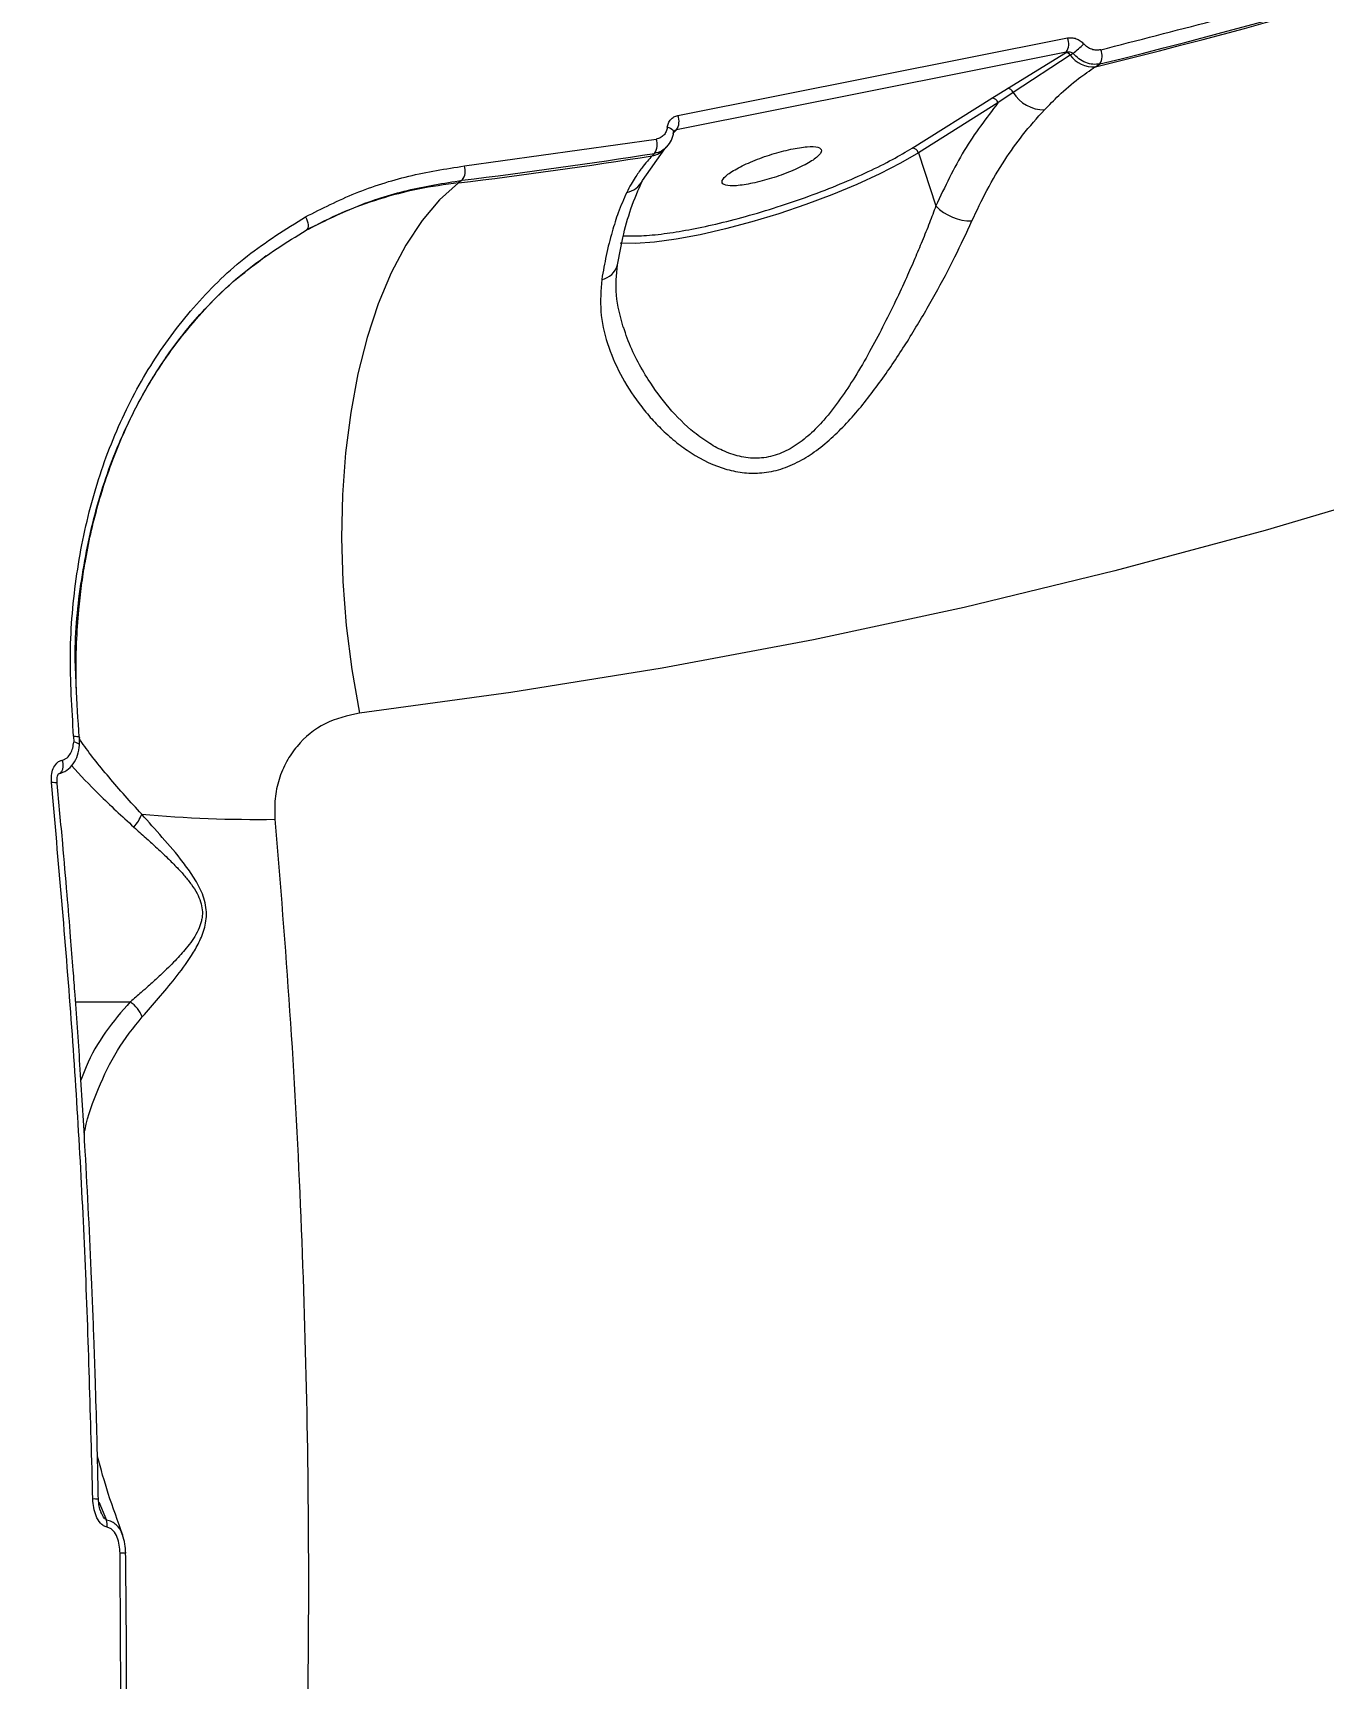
# Model space of a CAD drawing. Header units: millimetres. Extents: x -6234 to 7498, y -6127 to 5103.
# Drawn here: x 3923.9 to 4035.1, y -1459 to -1317.2 of the extents above; entities that cross this region are included whole.
import ezdxf

# ---------------------------------------------------------------- set-up
doc = ezdxf.new("R2010")
doc.units = ezdxf.units.MM
for name, color, linetype in [('DIKOM_ОБЪЕКТ', 7, 'Continuous'), ('DIKOM_РАЗМЕР_ЗОНА', 7, 'Continuous'), ('DIKOM_РАЗМЕР_ОБЪЕКТА', 7, 'Continuous')]:
    doc.layers.add(name, color=color, linetype=linetype)
doc.styles.add('style1', font='arial.ttf', dxfattribs={"width": 0.8})
doc.dimstyles.new('1-50', dxfattribs={"dimtxt": 300, "dimasz": 200, "dimexe": 100, "dimexo": 0, "dimgap": 100, "dimtad": 1, "dimtxsty": 'style1', "dimcen": 200, "dimclrd": 7, "dimclre": 7, "dimclrt": 7, "dimadec": 1, "dimazin": 2, "dimtfac": 1, "dimtmove": 0, "dimatfit": 2, "dimfxl": 0, "dimlwd": 25, "dimlwe": 18, "dimarcsym": 0})

# ---------------------------------------------------------------- blocks, each defined once
blk = doc.blocks.new('*D10')
at = {"layer": 'Defpoints', "color": 0, "transparency": 16777216}
for p in [(5627.97, 903.07), (-3229.39, -1461.51), (5627.97, -5097.58)]:
    blk.add_point(p, dxfattribs=at)
at = {"layer": 'DIKOM_РАЗМЕР_ОБЪЕКТА', "color": 7, "lineweight": 18, "transparency": 16777216}
for p, q in [((5627.97, 903.07), (5627.97, -5197.58)), ((-3229.39, -1461.51), (-3229.39, -5197.58))]:
    blk.add_line(p, q, dxfattribs=at)
at = {"layer": 'DIKOM_РАЗМЕР_ОБЪЕКТА', "color": 7, "lineweight": 25, "transparency": 16777216}
blk.add_line((-3029.39, -5097.58), (5427.97, -5097.58), dxfattribs=at)
at = {"layer": 'DIKOM_РАЗМЕР_ОБЪЕКТА', "color": 7, "transparency": 16777216}
for points in [[(-3029.39, -5064.25), (-3029.39, -5130.92), (-3229.39, -5097.58)], [(5427.97, -5064.25), (5427.97, -5130.92), (5627.97, -5097.58)]]:
    blk.add_solid(points, dxfattribs=at)
at = {"layer": 'DIKOM_РАЗМЕР_ОБЪЕКТА', "color": 7, "lineweight": 40, "transparency": 16777216, "insert": (1488.3, -4844.41), "char_height": 300, "attachment_point": 5, "style": 'style1'}
blk.add_mtext('8850', dxfattribs=at)
blk = doc.blocks.new('*D13')
at = {"layer": 'Defpoints', "color": 0, "transparency": 16777216}
for p in [(7498.07, 1778.2), (-5229.39, -1831.36), (7498.07, -6026.74)]:
    blk.add_point(p, dxfattribs=at)
at = {"layer": 'DIKOM_РАЗМЕР_ЗОНА', "color": 7, "lineweight": 18, "transparency": 16777216}
for p, q in [((7498.07, 1778.2), (7498.07, -6126.74)), ((-5229.39, -1831.36), (-5229.39, -6126.74))]:
    blk.add_line(p, q, dxfattribs=at)
at = {"layer": 'DIKOM_РАЗМЕР_ЗОНА', "color": 7, "lineweight": 25, "transparency": 16777216}
blk.add_line((-5029.39, -6026.74), (7298.07, -6026.74), dxfattribs=at)
at = {"layer": 'DIKOM_РАЗМЕР_ЗОНА', "color": 7, "transparency": 16777216}
for points in [[(-5029.39, -5993.4), (-5029.39, -6060.07), (-5229.39, -6026.74)], [(7298.07, -5993.4), (7298.07, -6060.07), (7498.07, -6026.74)]]:
    blk.add_solid(points, dxfattribs=at)
at = {"layer": 'DIKOM_РАЗМЕР_ЗОНА', "color": 7, "transparency": 16777216, "insert": (1560.69, -5773.56), "char_height": 300, "attachment_point": 5, "style": 'style1'}
blk.add_mtext('12750', dxfattribs=at)

msp = doc.modelspace()

# ---------------------------------------------------------------- linework, layer by layer
at = {"layer": 'DIKOM_ОБЪЕКТ', "color": 7, "linetype": 'Continuous', "lineweight": 15}
for p, q in [((3979.493, -1324.326), (4013.07, -1317.639)), ((4012.97, -1318.864), (3979.367, -1325.556)), ((4007.902, -1321.993), (4012.897, -1318.91)), ((4013.314, -1319.115), (4008.392, -1322.337)), ((4012.897, -1318.91), (4012.97, -1318.864)), ((4013.546, -1318.969), (4013.314, -1319.115)), ((4015.471, -1320.127), (4015.86, -1319.877)), ((3999.686, -1327.131), (4006.547, -1322.826)), ((4006.547, -1322.826), (4007.902, -1321.993)), ((4008.392, -1322.337), (4007.078, -1323.241)), ((4007.078, -1323.241), (4000.217, -1327.545)), ((3979.142, -1325.754), (3979.191, -1325.641)), ((3979.256, -1325.67), (3979.155, -1325.777)), ((3979.367, -1325.556), (3979.256, -1325.67)), ((3961.1, -1328.668), (3977.633, -1326.356)), ((3976.435, -1329.938), (3978.375, -1327.203)), ((3978.376, -1327.203), (3978.58, -1326.991)), ((3977.477, -1327.587), (3977.275, -1327.797)), ((4000.217, -1327.545), (4001.729, -1332.121)), ((3960.908, -1329.903), (3960.59, -1330.131)), ((3943.348, -1336.925), (3944.021, -1336.388)), ((3927.424, -1377.822), (3927.431, -1378.324)), ((3927.932, -1378.588), (3927.922, -1377.922)), ((3927.589, -1400.705), (3932.301, -1400.705)), ((3929.586, -1443.806), (3930.253, -1445.383))]:
    msp.add_line(p, q, dxfattribs=at)
at = {"layer": 'DIKOM_ОБЪЕКТ', "color": 7, "linetype": 'Continuous', "lineweight": 15, "flags": 128}
for points in [[(4131.46, -1320.268), (4119.065, -1326.389), (4106.577, -1332.19), (4094.003, -1337.667), (4081.351, -1342.818), (4068.627, -1347.639), (4055.838, -1352.128), (4042.992, -1356.282), (4030.095, -1360.1), (4017.154, -1363.578), (4004.176, -1366.716), (3991.169, -1369.511), (3978.14, -1371.962), (3965.096, -1374.067), (3952.044, -1375.826)], [(3979.094, -1325.861), (3979.133, -1325.798), (3979.141, -1325.73), (3979.118, -1325.658), (3979.063, -1325.587), (3978.979, -1325.517), (3978.868, -1325.45), (3978.735, -1325.39), (3978.583, -1325.338)], [(3979.159, -1325.705), (3979.195, -1325.689), (3979.256, -1325.67)], [(4000.217, -1327.545), (3998.672, -1328.446), (3996.888, -1329.363), (3994.904, -1330.275), (3992.763, -1331.163), (3990.512, -1332.007), (3988.2, -1332.788), (3985.878, -1333.491), (3983.597, -1334.098), (3981.406, -1334.597), (3979.354, -1334.978), (3977.486, -1335.231), (3975.842, -1335.351), (3974.531, -1335.34)], [(3960.59, -1330.131), (3958.965, -1331.595), (3957.448, -1333.388), (3956.053, -1335.491), (3954.792, -1337.887), (3953.677, -1340.553), (3952.719, -1343.465), (3951.925, -1346.597), (3951.303, -1349.919), (3950.86, -1353.402), (3950.598, -1357.013), (3950.521, -1360.721), (3950.629, -1364.49), (3950.921, -1368.287), (3951.394, -1372.077), (3952.044, -1375.826)], [(3947.408, -1333.06), (3947.495, -1333.231), (3947.562, -1333.406), (3947.607, -1333.58), (3947.627, -1333.745), (3947.622, -1333.896), (3947.592, -1334.027), (3947.538, -1334.133), (3947.463, -1334.21)], [(3927.424, -1377.822), (3927.574, -1377.826), (3927.703, -1377.836), (3927.805, -1377.853), (3927.876, -1377.875), (3927.915, -1377.902), (3927.922, -1377.922)], [(3927.932, -1378.588), (3927.932, -1378.578), (3927.908, -1378.523), (3927.843, -1378.468), (3927.738, -1378.415), (3927.599, -1378.366), (3927.431, -1378.324)], [(3926.439, -1379.885), (3926.487, -1380.165), (3926.491, -1380.438), (3926.45, -1380.681), (3926.368, -1380.875), (3926.252, -1381.005), (3926.137, -1381.055)], [(3926.006, -1381.91), (3926.004, -1381.899), (3925.973, -1381.871), (3925.905, -1381.848), (3925.802, -1381.831), (3925.669, -1381.821), (3925.509, -1381.817)]]:
    msp.add_lwpolyline(points, dxfattribs=at)
at = {"layer": 'DIKOM_ОБЪЕКТ', "color": 7, "linetype": 'Continuous', "lineweight": 15}
for centre, radius, start, end in [((3897.422, -836.505), 497.821, 283.71732, 290.69412), ((3897.752, -836.578), 497.521, 283.73274, 290.67872), ((4011.879, -1318.159), 1.299, 327.13893, 23.55269), ((4004.032, -1307.094), 15.216, 308.69997, 313.35807), ((4014.795, -1319.207), 1.259, 327.82096, 25.56754), ((4012.917, -1319.395), 0.486, 35.19162, 92.3613), ((4015.282, -1317.725), 2.41, 215.24345, 274.51585), ((4006.542, -1323.381), 0.555, 14.66661, 89.44475), ((4007.892, -1322.529), 0.537, 21.02074, 88.88873), ((4011.059, -1320.71), 3.124, 211.38674, 270.53954), ((3978.335, -1324.829), 1.263, 324.8451, 23.44175), ((3976.882, -1325.752), 2.082, 280.87068, 315.83437), ((3976.43, -1326.829), 1.293, 324.11421, 21.4664), ((3999.68, -1327.685), 0.554, 14.63308, 89.45334), ((3904.472, -868.137), 465.39, 276.92572, 278.99993), ((3904.789, -868.146), 465.155, 276.92931, 278.99019), ((3959.867, -1329.108), 1.31, 322.62393, 19.65623), ((3974.693, -1329.04), 1.961, 281.48245, 332.34171), ((4004.807, -1329.105), 4.31, 224.41007, 270.38142), ((3972.682, -1336.824), 1.643, 279.00142, 346.45185), ((3929.904, -1383.252), 3.624, 318.43882, 338.98856), ((3943.237, -1273.022), 111.973, 264.902, 270.78302), ((3929.229, -1445.951), 2.383, 81.90005, 93.67919), ((3928.769, -1445.807), 1.543, 353.00069, 15.95157), ((3931.569, -1451.823), 3.594, 84.50261, 92.30658)]:
    msp.add_arc(centre, radius, start, end, dxfattribs=at)
for points, knots in [([(4314.572, -1665.937), (4315.705, -1662.572), (4317.961, -1655.871), (4320.295, -1644.611), (4321.856, -1632.589), (4322.583, -1619.773), (4322.516, -1606.249), (4321.669, -1592.07), (4320.066, -1577.299), (4317.73, -1561.997), (4314.688, -1546.223), (4310.968, -1530.038), (4306.597, -1513.499), (4301.605, -1496.665), (4296.024, -1479.592), (4289.885, -1462.333), (4283.221, -1444.942), (4276.062, -1427.47), (4268.444, -1409.967), (4260.398, -1392.48), (4251.958, -1375.054), (4244.7, -1360.77), (4238.854, -1349.642), (4234.56, -1341.636), (4230.205, -1333.675), (4225.79, -1325.762), (4221.32, -1317.901), (4216.797, -1310.095), (4210.968, -1300.218), (4203.772, -1288.329), (4195.138, -1274.513), (4185.345, -1259.327), (4174.354, -1242.881), (4162.135, -1225.323), (4149.825, -1208.324), (4137.467, -1191.911), (4125.997, -1177.257), (4115.433, -1164.216), (4105.767, -1152.638), (4096.047, -1141.348), (4086.29, -1130.361), (4076.506, -1119.692), (4066.712, -1109.354), (4055.618, -1098.031), (4043.243, -1085.919), (4029.629, -1073.258), (4016.125, -1061.377), (4002.749, -1050.228), (3993.975, -1043.483), (3989.592, -1040.113)], [0, 0, 0, 0, 0.0271357, 0.0540497, 0.0807422, 0.107213, 0.133462, 0.1594895, 0.1852954, 0.2108795, 0.2362419, 0.2613828, 0.286302, 0.3109995, 0.3354754, 0.3597295, 0.3837621, 0.4075729, 0.4311621, 0.4545296, 0.4776755, 0.5005996, 0.5112386, 0.5218231, 0.5323528, 0.542828, 0.5532488, 0.5636147, 0.5739263, 0.5926882, 0.6112665, 0.6296616, 0.6544488, 0.6788948, 0.7030001, 0.7267641, 0.7501873, 0.7681707, 0.7861326, 0.8040731, 0.8219922, 0.8398901, 0.8577664, 0.8756214, 0.900581, 0.9254987, 0.9503743, 0.9752081, 1, 1, 1, 1]), ([(4015.93, -1318.663), (4022.36, -1317.012), (4035.218, -1313.709), (4054.387, -1307.773), (4067.051, -1303.173), (4073.382, -1300.873)], [0, 0, 0, 0, 0.3333337, 0.6666672, 1, 1, 1, 1]), ([(4013.07, -1317.639), (4013.193, -1317.625), (4013.439, -1317.596), (4013.821, -1317.687), (4014.184, -1317.867), (4014.381, -1318.06), (4014.479, -1318.157)], [0, 0, 0, 0, 0.2504553, 0.5005921, 0.7504824, 1, 1, 1, 1]), ([(4015.93, -1318.663), (4015.805, -1318.683), (4015.553, -1318.721), (4015.159, -1318.636), (4014.783, -1318.455), (4014.58, -1318.256), (4014.479, -1318.157)], [0, 0, 0, 0, 0.25072852, 0.50072909, 0.7505682, 1, 1, 1, 1]), ([(4011.089, -1323.834), (4011.497, -1323.417), (4012.458, -1322.436), (4013.885, -1321.197), (4014.986, -1320.454), (4015.471, -1320.127)], [0, 0, 0, 0, 0.2925065, 0.6878038, 1, 1, 1, 1]), ([(4012.97, -1318.864), (4013.023, -1318.851), (4013.126, -1318.827), (4013.283, -1318.837), (4013.43, -1318.88), (4013.508, -1318.94), (4013.546, -1318.969)], [0, 0, 0, 0, 0.2645286, 0.5212032, 0.766078, 1, 1, 1, 1]), ([(4015.86, -1319.877), (4015.663, -1319.901), (4015.267, -1319.95), (4014.64, -1319.789), (4014.039, -1319.472), (4013.711, -1319.137), (4013.546, -1318.969)], [0, 0, 0, 0, 0.24920922, 0.4986164, 0.74895843, 1, 1, 1, 1]), ([(3978.583, -1325.338), (3978.609, -1325.212), (3978.662, -1324.962), (3978.868, -1324.658), (3979.146, -1324.427), (3979.377, -1324.36), (3979.493, -1324.326)], [0, 0, 0, 0, 0.2505059, 0.5005344, 0.7504098, 1, 1, 1, 1]), ([(4007.078, -1323.241), (4006.07, -1324.553), (4004.052, -1327.18), (4002.503, -1330.473), (4001.729, -1332.121)], [0, 0, 0, 0, 0.4996682, 1, 1, 1, 1]), ([(4004.836, -1333.415), (4005.255, -1332.521), (4006.122, -1330.673), (4007.599, -1328.217), (4009.249, -1325.877), (4010.451, -1324.542), (4011.089, -1323.834)], [0, 0, 0, 0, 0.2425807, 0.5016319, 0.7354795, 1, 1, 1, 1]), ([(3978.583, -1325.338), (3978.555, -1325.467), (3978.5, -1325.724), (3978.284, -1326.034), (3977.994, -1326.264), (3977.753, -1326.325), (3977.633, -1326.356)], [0, 0, 0, 0, 0.2507034, 0.5006745, 0.7504124, 1, 1, 1, 1]), ([(3978.548, -1327.024), (3978.699, -1326.838), (3978.997, -1326.469), (3979.094, -1325.992), (3979.142, -1325.754)], [0, 0, 0, 0, 0.50338318, 1, 1, 1, 1]), ([(3979.094, -1325.861), (3979.102, -1325.82), (3979.118, -1325.738), (3979.18, -1325.644), (3979.263, -1325.578), (3979.332, -1325.563), (3979.367, -1325.556)], [0, 0, 0, 0, 0.2438469, 0.4915023, 0.7433307, 1, 1, 1, 1]), ([(3974.799, -1334.684), (3975.292, -1334.697), (3976.296, -1334.725), (3978.232, -1334.536), (3980.396, -1334.195), (3982.77, -1333.696), (3985.349, -1333.037), (3988.083, -1332.219), (3990.846, -1331.272), (3993.502, -1330.239), (3995.916, -1329.174), (3998.024, -1328.124), (3999.14, -1327.457), (3999.686, -1327.131)], [0, 0, 0, 0, 0.0878014, 0.1787542, 0.2655615, 0.3523766, 0.4433253, 0.5372718, 0.6327851, 0.728294, 0.8222355, 0.9131891, 1, 1, 1, 1]), ([(3978.551, -1327.017), (3978.399, -1327.153), (3978.092, -1327.429), (3977.683, -1327.534), (3977.477, -1327.587)], [0, 0, 0, 0, 0.49461537, 1, 1, 1, 1]), ([(3985.934, -1330.165), (3985.441, -1330.253), (3984.456, -1330.429), (3983.522, -1330.37), (3983.189, -1330.072), (3983.53, -1329.561), (3984.488, -1328.919), (3985.913, -1328.247), (3987.611, -1327.628), (3988.695, -1327.364), (3989.237, -1327.232)], [0, 0, 0, 0, 0.1249991, 0.2500059, 0.3749966, 0.4999956, 0.6250044, 0.7499976, 0.8749935, 1, 1, 1, 1]), ([(3989.237, -1327.232), (3989.729, -1327.144), (3990.714, -1326.967), (3991.648, -1327.027), (3991.981, -1327.324), (3991.641, -1327.835), (3990.683, -1328.478), (3989.258, -1329.149), (3987.56, -1329.769), (3986.476, -1330.033), (3985.934, -1330.165)], [0, 0, 0, 0, 0.1249894, 0.2499926, 0.3749953, 0.4999979, 0.6249948, 0.7500093, 0.8750079, 1, 1, 1, 1]), ([(3947.408, -1333.06), (3948.824, -1332.345), (3951.658, -1330.914), (3956.258, -1329.439), (3959.487, -1328.924), (3961.1, -1328.668)], [0, 0, 0, 0, 0.3332515, 0.666767, 1, 1, 1, 1]), ([(3977.275, -1327.797), (3977.137, -1327.946), (3976.839, -1328.272), (3976.343, -1328.89), (3975.871, -1329.561), (3975.43, -1330.272), (3975.205, -1330.718), (3975.083, -1330.961)], [0, 0, 0, 0, 0.1767845, 0.3846366, 0.6416863, 0.8051984, 1, 1, 1, 1]), ([(3947.463, -1334.21), (3948.857, -1333.508), (3951.638, -1332.108), (3956.154, -1330.662), (3959.32, -1330.157), (3960.908, -1329.903)], [0, 0, 0, 0, 0.3340179, 0.6659752, 1, 1, 1, 1]), ([(3974.28, -1337.203), (3974.43, -1336.406), (3974.757, -1334.665), (3975.457, -1332.172), (3976.092, -1330.721), (3976.434, -1329.94)], [0, 0, 0, 0, 0.2800706, 0.6126308, 1, 1, 1, 1]), ([(3960.59, -1330.131), (3959.421, -1330.288), (3957.092, -1330.601), (3953.74, -1331.491), (3950.502, -1332.651), (3948.478, -1333.689), (3947.463, -1334.21)], [0, 0, 0, 0, 0.2511923, 0.5004347, 0.7494638, 1, 1, 1, 1]), ([(3975.083, -1330.961), (3974.834, -1331.526), (3974.376, -1332.565), (3973.795, -1334.398), (3973.311, -1336.301), (3973.06, -1337.75), (3972.939, -1338.446)], [0, 0, 0, 0, 0.2715109, 0.4993583, 0.7596936, 1, 1, 1, 1]), ([(4001.729, -1332.121), (4001.548, -1332.603), (4001.177, -1333.598), (4000.564, -1335.118), (3999.899, -1336.698), (3999.143, -1338.412), (3998.227, -1340.393), (3997.175, -1342.528), (3996.009, -1344.731), (3994.802, -1346.809), (3993.499, -1348.799), (3992.207, -1350.469), (3990.88, -1351.843), (3989.547, -1352.885), (3988.077, -1353.617), (3986.515, -1353.927), (3985.227, -1353.82), (3984.234, -1353.557), (3983.304, -1353.205), (3982.164, -1352.594), (3980.504, -1351.391), (3978.673, -1349.553), (3977.081, -1347.385), (3975.93, -1345.354), (3975.221, -1343.839), (3974.918, -1342.891), (3974.816, -1342.573)], [0, 0, 0, 0, 0.0353588, 0.0728686, 0.1075222, 0.1453729, 0.1907483, 0.2427329, 0.2912275, 0.3428213, 0.3893828, 0.4374076, 0.4740529, 0.5105035, 0.5471365, 0.5837319, 0.6202423, 0.6380971, 0.6569773, 0.6911089, 0.7299614, 0.8027281, 0.8754391, 0.9239645, 0.9745205, 1, 1, 1, 1]), ([(3927.424, -1377.822), (3927.272, -1375.442), (3926.971, -1370.705), (3927.581, -1363.793), (3928.958, -1357.198), (3931.165, -1351.048), (3934.153, -1345.434), (3937.887, -1340.505), (3942.274, -1336.252), (3945.695, -1334.125), (3947.408, -1333.06)], [0, 0, 0, 0, 0.1259322, 0.2506953, 0.3753587, 0.500666, 0.6250693, 0.7504794, 0.8749996, 1, 1, 1, 1]), ([(3927.665, -1373.754), (3927.617, -1372.847), (3927.448, -1369.637), (3928.013, -1364.269), (3929.342, -1357.809), (3931.522, -1351.793), (3934.458, -1346.303), (3938.126, -1341.485), (3942.43, -1337.329), (3945.783, -1335.251), (3947.463, -1334.21)], [0, 0, 0, 0, 0.05316283, 0.18831386, 0.3233607, 0.45910026, 0.59385788, 0.72971072, 0.86459319, 1, 1, 1, 1]), ([(3972.939, -1338.446), (3972.867, -1339.366), (3972.721, -1341.207), (3973.347, -1343.968), (3974.466, -1346.644), (3975.808, -1348.76), (3977.094, -1350.341), (3978.173, -1351.468), (3979.344, -1352.498), (3981.108, -1353.772), (3983.079, -1354.738), (3985.202, -1355.158), (3986.774, -1355.171), (3988.384, -1354.848), (3989.968, -1354.173), (3991.481, -1353.204), (3993.351, -1351.634), (3995.474, -1349.283), (3997.732, -1346.206), (3999.801, -1342.984), (4001.688, -1339.726), (4003.417, -1336.479), (4004.362, -1334.438), (4004.836, -1333.415)], [0, 0, 0, 0, 0.0625469, 0.1251662, 0.1872967, 0.2498036, 0.2813355, 0.3121046, 0.3441752, 0.3746057, 0.4413062, 0.4713141, 0.4998733, 0.5309507, 0.5626936, 0.5929352, 0.6253976, 0.6880146, 0.7506763, 0.8129595, 0.8755915, 0.9376396, 1, 1, 1, 1]), ([(3927.912, -1377.899), (3927.799, -1376.406), (3927.593, -1373.68), (3927.642, -1370.027), (3927.831, -1367.169), (3928.091, -1364.872), (3928.553, -1361.826), (3929.444, -1357.848), (3931.051, -1353.102), (3933.13, -1348.673), (3935.217, -1345.326), (3937.124, -1342.8), (3938.878, -1340.795), (3940.937, -1338.771), (3942.556, -1337.532), (3943.348, -1336.925)], [0, 0, 0, 0, 0.0897788, 0.1639058, 0.222067, 0.2658726, 0.3074321, 0.4149991, 0.5245673, 0.6331815, 0.7406654, 0.7930715, 0.8514859, 0.9273008, 1, 1, 1, 1]), ([(3974.793, -1342.574), (3974.537, -1341.64), (3974.028, -1339.782), (3974.197, -1338.059), (3974.28, -1337.203)], [0, 0, 0, 0, 0.5032369, 1, 1, 1, 1]), ([(3952.044, -1375.826), (3951.029, -1376.057), (3948.999, -1376.518), (3946.944, -1378.223), (3945.726, -1379.989), (3945.08, -1381.52), (3944.711, -1383.207), (3944.748, -1384.39), (3944.767, -1384.984)], [0, 0, 0, 0, 0.24972858, 0.49925789, 0.62401228, 0.74945341, 0.87397551, 1, 1, 1, 1]), ([(3933.287, -1384.552), (3932.327, -1383.487), (3930.415, -1381.365), (3928.666, -1379.151), (3927.992, -1378.154), (3927.924, -1378.054)], [0, 0, 0, 0, 0.4754929, 0.9469992, 1, 1, 1, 1]), ([(3926.127, -1381.057), (3926.369, -1380.977), (3926.865, -1380.814), (3927.426, -1380.218), (3927.811, -1379.459), (3927.891, -1378.882), (3927.932, -1378.588)], [0, 0, 0, 0, 0.237442, 0.4855568, 0.7376539, 1, 1, 1, 1]), ([(3926.439, -1379.885), (3926.512, -1379.865), (3926.662, -1379.822), (3926.921, -1379.642), (3927.176, -1379.321), (3927.368, -1378.848), (3927.41, -1378.499), (3927.431, -1378.324)], [0, 0, 0, 0, 0.1222746, 0.2501863, 0.500259, 0.7496231, 1, 1, 1, 1]), ([(3925.509, -1381.817), (3925.502, -1381.609), (3925.487, -1381.192), (3925.638, -1380.604), (3925.893, -1380.193), (3926.181, -1379.963), (3926.354, -1379.911), (3926.439, -1379.885)], [0, 0, 0, 0, 0.2501021, 0.4997554, 0.7492431, 0.8773138, 1, 1, 1, 1]), ([(3926.006, -1381.908), (3925.998, -1381.783), (3925.984, -1381.545), (3926.023, -1381.273), (3926.077, -1381.102), (3926.113, -1381.069), (3926.127, -1381.057)], [0, 0, 0, 0, 0.331564, 0.6300974, 0.8649558, 1, 1, 1, 1]), ([(3927.228, -1380.361), (3927.998, -1381.184), (3929.599, -1382.896), (3931.585, -1384.713), (3932.616, -1385.657)], [0, 0, 0, 0, 0.4810544, 1, 1, 1, 1]), ([(3929.076, -1443.573), (3928.889, -1436.66), (3928.515, -1422.846), (3927.324, -1402.228), (3926.114, -1388.617), (3925.509, -1381.817)], [0, 0, 0, 0, 0.333857, 0.6671904, 1, 1, 1, 1]), ([(3929.559, -1443.588), (3929.518, -1441.689), (3929.446, -1438.283), (3929.312, -1433.763), (3929.193, -1430.247), (3929.083, -1427.325), (3928.858, -1421.837), (3928.514, -1414.904), (3928.016, -1406.739), (3927.656, -1401.548), (3927.372, -1397.738), (3927.148, -1394.866), (3926.848, -1391.224), (3926.465, -1386.81), (3926.162, -1383.616), (3925.999, -1381.89)], [0, 0, 0, 0, 0.0917449, 0.1645858, 0.218565, 0.2618529, 0.30603, 0.4843709, 0.5980687, 0.7029594, 0.7372299, 0.7838987, 0.8432345, 0.9152578, 1, 1, 1, 1]), ([(3944.767, -1384.984), (3945.217, -1390.489), (3946.118, -1401.515), (3947.007, -1418.223), (3947.552, -1435.048), (3947.716, -1451.97), (3947.517, -1467.889), (3947.027, -1482.794), (3946.315, -1496.69), (3945.339, -1510.64), (3944.095, -1524.624), (3942.577, -1538.622), (3940.812, -1552.374), (3938.811, -1565.875), (3936.584, -1579.121), (3934.088, -1592.335), (3931.321, -1605.494), (3928.278, -1618.575), (3925.169, -1630.729), (3922.044, -1641.973), (3918.951, -1652.331), (3915.666, -1662.59), (3912.188, -1672.734), (3908.516, -1682.748), (3904.648, -1692.615), (3899.756, -1704.301), (3893.685, -1717.616), (3886.259, -1732.273), (3878.333, -1746.33), (3871.139, -1757.77), (3864.875, -1766.881), (3859.696, -1773.94), (3854.356, -1780.694), (3850.38, -1785.49), (3848.154, -1787.923), (3847.793, -1788.318)], [0, 0, 0, 0, 0.035495, 0.0711034, 0.1068249, 0.142659, 0.1786056, 0.2078956, 0.2374131, 0.2671579, 0.2971299, 0.3273291, 0.3577552, 0.3868608, 0.4162541, 0.445935, 0.4759033, 0.5061593, 0.5367026, 0.5617131, 0.5869469, 0.6124039, 0.6380843, 0.6639879, 0.6901148, 0.7164651, 0.7591829, 0.8024979, 0.8464101, 0.8909197, 0.9166243, 0.9425238, 0.9686188, 0.994909, 1, 1, 1, 1]), ([(3933.341, -1402), (3934.277, -1400.944), (3935.687, -1399.352), (3937.38, -1397.1), (3938.25, -1395.616), (3938.69, -1394.543), (3938.871, -1393.563), (3938.874, -1392.775), (3938.725, -1391.982), (3938.365, -1390.987), (3937.728, -1389.872), (3936.583, -1388.294), (3935.062, -1386.518), (3933.878, -1385.206), (3933.287, -1384.552)], [0, 0, 0, 0, 0.2445891, 0.3686484, 0.4311141, 0.4946822, 0.52698, 0.5593461, 0.5918072, 0.6241156, 0.6876316, 0.7506901, 0.8757017, 1, 1, 1, 1]), ([(3932.616, -1385.657), (3932.954, -1385.959), (3933.571, -1386.51), (3934.543, -1387.394), (3935.458, -1388.256), (3936.303, -1389.101), (3936.996, -1389.862), (3937.575, -1390.586), (3938.052, -1391.322), (3938.377, -1392.059), (3938.533, -1392.781), (3938.512, -1393.366), (3938.42, -1393.819), (3938.265, -1394.317), (3937.965, -1394.928), (3937.512, -1395.613), (3937.031, -1396.22), (3936.534, -1396.786), (3936.01, -1397.339), (3935.396, -1397.95), (3934.667, -1398.639), (3933.935, -1399.302), (3933.129, -1400.01), (3932.622, -1400.444), (3932.314, -1400.708)], [0, 0, 0, 0, 0.0686943, 0.1253838, 0.194047, 0.2508413, 0.2943507, 0.3365155, 0.3762289, 0.4092591, 0.4390189, 0.4687391, 0.4846981, 0.5017039, 0.5414104, 0.5834012, 0.6264587, 0.6627418, 0.7042246, 0.7509362, 0.8073111, 0.8754465, 0.924144, 1, 1, 1, 1]), ([(3932.301, -1400.705), (3931.563, -1401.56), (3930.071, -1403.287), (3928.74, -1405.617), (3928.195, -1407.087), (3928.051, -1407.474)], [0, 0, 0, 0, 0.41919665, 0.8468169, 1, 1, 1, 1]), ([(3932.314, -1400.708), (3932.313, -1400.708), (3932.311, -1400.706), (3932.307, -1400.705), (3932.304, -1400.705), (3932.301, -1400.705)], [0, 0, 0, 0, 0.19916516, 0.42498544, 1, 1, 1, 1]), ([(3933.341, -1402), (3933.215, -1401.756), (3932.963, -1401.266), (3932.53, -1400.894), (3932.314, -1400.708)], [0, 0, 0, 0, 0.4999365, 1, 1, 1, 1]), ([(3928.333, -1412.111), (3928.357, -1411.979), (3928.604, -1410.6), (3929.54, -1408.179), (3931.061, -1404.847), (3932.583, -1402.946), (3933.341, -1402)], [0, 0, 0, 0, 0.0343423, 0.3564844, 0.6795605, 1, 1, 1, 1]), ([(3931.668, -1446.676), (3931.229, -1445.484), (3930.397, -1443.224), (3929.771, -1440.97), (3929.475, -1439.905)], [0, 0, 0, 0, 0.5271319, 1, 1, 1, 1]), ([(3930.301, -1445.995), (3930.2, -1445.965), (3929.987, -1445.902), (3929.64, -1445.579), (3929.334, -1445.04), (3929.125, -1444.32), (3929.092, -1443.821), (3929.076, -1443.573)], [0, 0, 0, 0, 0.11982, 0.251494, 0.5014204, 0.7511519, 1, 1, 1, 1]), ([(3929.785, -1444.708), (3929.722, -1444.533), (3929.593, -1444.171), (3929.574, -1443.789), (3929.564, -1443.591)], [0, 0, 0, 0, 0.48265011, 1, 1, 1, 1]), ([(3930.253, -1445.383), (3930.232, -1445.373), (3930.187, -1445.351), (3930.098, -1445.264), (3929.941, -1445.05), (3929.846, -1444.839), (3929.779, -1444.691)], [0, 0, 0, 0, 0.0824592, 0.1800499, 0.4215158, 1, 1, 1, 1]), ([(3931.628, -1446.687), (3931.616, -1446.639), (3931.533, -1446.285), (3931.209, -1445.872), (3930.725, -1445.5), (3930.413, -1445.422), (3930.253, -1445.383)], [0, 0, 0, 0, 0.07029632, 0.51010211, 0.74900497, 1, 1, 1, 1]), ([(3931.424, -1448.232), (3931.411, -1448.002), (3931.384, -1447.541), (3931.198, -1446.872), (3930.919, -1446.376), (3930.595, -1446.083), (3930.399, -1446.024), (3930.301, -1445.995)], [0, 0, 0, 0, 0.2488858, 0.4985657, 0.7486378, 0.8743141, 1, 1, 1, 1]), ([(3931.913, -1448.245), (3931.9, -1447.977), (3931.872, -1447.429), (3931.714, -1446.914), (3931.633, -1446.651)], [0, 0, 0, 0, 0.4890791, 1, 1, 1, 1]), ([(3929.259, -1519.291), (3929.666, -1513.329), (3930.475, -1501.454), (3931.18, -1483.609), (3931.548, -1465.875), (3931.465, -1454.096), (3931.424, -1448.232)], [0, 0, 0, 0, 0.2531164, 0.5041554, 0.7531167, 1, 1, 1, 1]), ([(3929.739, -1519.236), (3929.895, -1517.079), (3930.175, -1513.21), (3930.499, -1508.059), (3930.73, -1504.047), (3930.908, -1500.708), (3931.218, -1494.428), (3931.535, -1486.471), (3931.787, -1477.064), (3931.892, -1471.067), (3931.941, -1466.658), (3931.967, -1463.329), (3931.98, -1459.104), (3931.969, -1453.974), (3931.928, -1450.253), (3931.906, -1448.242)], [0, 0, 0, 0, 0.0917655, 0.1646125, 0.2185975, 0.2618804, 0.3060517, 0.4843719, 0.5980565, 0.702929, 0.7372001, 0.7838686, 0.8432044, 0.9152347, 1, 1, 1, 1])]:
    msp.add_open_spline(points, degree=3, knots=knots, dxfattribs=at)

# ---------------------------------------------------------------- dimensions: what is measured, and where the dimension line sits
at = {"layer": 'DIKOM_РАЗМЕР_ЗОНА'}
dim = msp.add_linear_dim(base=(7498.074, -6026.735), p1=(-5229.391, -1831.362), p2=(7498.074, 1778.201), text='12750', dimstyle='1-50', dxfattribs=at)
dim.commit()
dim.dimension.update_dxf_attribs({"geometry": '*D13', "text_midpoint": (1560.691, -6026.735), "dimtype": 160})
at = {"layer": 'DIKOM_РАЗМЕР_ОБЪЕКТА', "lineweight": 40}
dim = msp.add_linear_dim(base=(5627.969, -5097.582), p1=(-3229.391, -1461.506), p2=(5627.969, 903.069), text='8850', dimstyle='1-50', dxfattribs=at)
dim.commit()
dim.dimension.update_dxf_attribs({"geometry": '*D10', "text_midpoint": (1488.304, -5097.582), "dimtype": 160})

doc.saveas('drawing.dxf')
